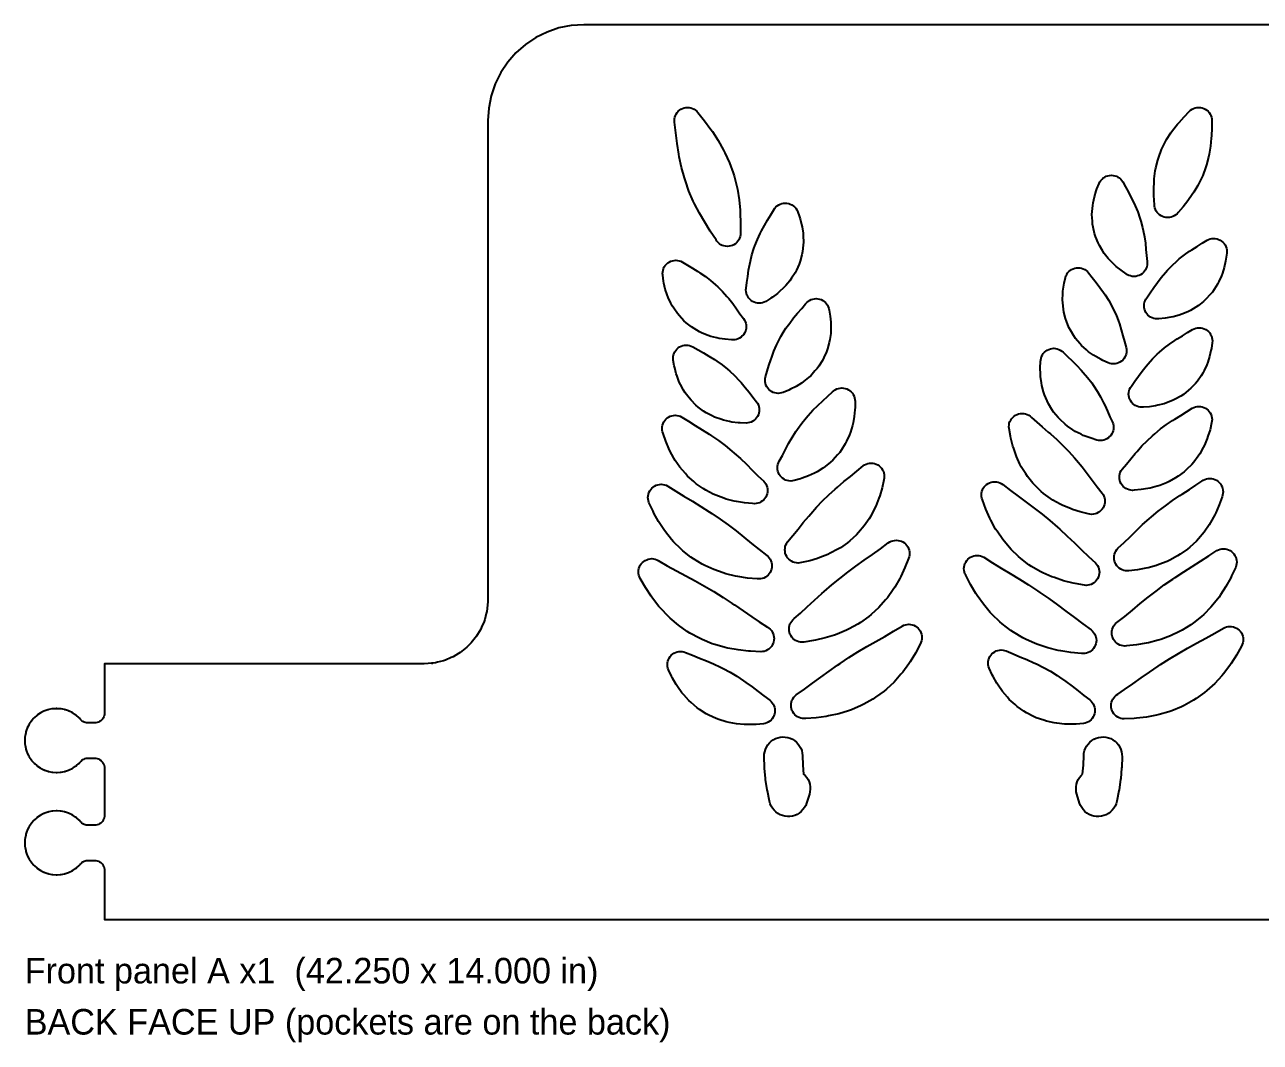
# Model space of a CAD drawing. Header units: inches. Extents: x 0 to 42.2, y -1.9 to 14.
# Drawn here: x 0 to 19.34, y -1.92 to 14 of the extents above; entities that cross this region are included whole.
import ezdxf

# ---------------------------------------------------------------- set-up
doc = ezdxf.new("R2010")
doc.units = ezdxf.units.IN
doc.header["$MEASUREMENT"] = 0
for name, color, linetype in [('CUT_INSIDE', 5, 'Continuous'), ('CUT_OUTSIDE', 1, 'Continuous'), ('LABEL', 3, 'Continuous')]:
    doc.layers.add(name, color=color, linetype=linetype)

msp = doc.modelspace()

# ---------------------------------------------------------------- linework, layer by layer
at = {"layer": 'CUT_INSIDE'}
for points in [[(11.101, 10.558), (11.077, 10.546), (11.052, 10.538), (11.025, 10.533), (10.998, 10.531), (10.971, 10.533), (10.945, 10.538), (10.919, 10.546), (10.895, 10.558), (10.873, 10.573), (10.852, 10.591), (10.835, 10.611), (10.82, 10.634), (10.731, 10.77), (10.643, 10.909), (10.561, 11.051), (10.485, 11.198), (10.465, 11.24), (10.397, 11.396), (10.341, 11.556), (10.325, 11.602), (10.28, 11.766), (10.245, 11.933), (10.236, 11.976), (10.21, 12.141), (10.189, 12.307), (10.17, 12.473), (10.168, 12.5), (10.17, 12.527), (10.175, 12.553), (10.184, 12.579), (10.196, 12.603), (10.211, 12.626), (10.229, 12.646), (10.249, 12.664), (10.272, 12.679), (10.296, 12.691), (10.321, 12.699), (10.348, 12.704), (10.375, 12.706), (10.402, 12.704), (10.428, 12.699), (10.454, 12.691), (10.478, 12.679), (10.5, 12.664), (10.521, 12.646), (10.538, 12.626), (10.642, 12.494), (10.741, 12.361), (10.763, 12.328), (10.856, 12.186), (10.939, 12.039), (10.96, 11.997), (11.031, 11.841), (11.087, 11.681), (11.103, 11.635), (11.144, 11.471), (11.154, 11.425), (11.181, 11.261), (11.196, 11.096), (11.199, 11.058), (11.204, 10.897), (11.205, 10.737), (11.203, 10.71), (11.197, 10.684), (11.189, 10.658), (11.177, 10.634), (11.162, 10.611), (11.144, 10.591), (11.124, 10.573)], [(18.499, 11.807), (18.484, 11.761), (18.44, 11.642), (18.384, 11.528), (18.363, 11.486), (18.299, 11.379), (18.275, 11.343), (18.205, 11.246), (18.13, 11.153), (18.054, 11.063), (18.036, 11.043), (18.015, 11.025), (17.993, 11.01), (17.969, 10.998), (17.943, 10.989), (17.917, 10.984), (17.89, 10.982), (17.863, 10.984), (17.837, 10.989), (17.811, 10.998), (17.787, 11.01), (17.764, 11.025), (17.744, 11.043), (17.726, 11.063), (17.711, 11.085), (17.699, 11.11), (17.691, 11.135), (17.685, 11.162), (17.677, 11.275), (17.675, 11.308), (17.671, 11.427), (17.676, 11.546), (17.679, 11.59), (17.695, 11.712), (17.704, 11.759), (17.734, 11.881), (17.75, 11.927), (17.794, 12.047), (17.815, 12.091), (17.872, 12.203), (17.941, 12.309), (17.965, 12.346), (18.041, 12.443), (18.067, 12.472), (18.146, 12.56), (18.229, 12.646), (18.249, 12.664), (18.272, 12.679), (18.296, 12.691), (18.321, 12.699), (18.348, 12.704), (18.375, 12.706), (18.402, 12.704), (18.428, 12.699), (18.454, 12.691), (18.478, 12.679), (18.5, 12.664), (18.521, 12.646), (18.538, 12.626), (18.553, 12.603), (18.565, 12.579), (18.574, 12.553), (18.579, 12.527), (18.581, 12.5), (18.579, 12.381), (18.575, 12.262), (18.572, 12.223), (18.561, 12.099), (18.54, 11.976), (18.531, 11.93)], [(17.442, 10.077), (17.417, 10.069), (17.39, 10.063), (17.363, 10.062), (17.336, 10.063), (17.31, 10.069), (17.284, 10.077), (17.26, 10.089), (17.238, 10.104), (17.159, 10.158), (17.085, 10.217), (17.057, 10.242), (16.987, 10.31), (16.959, 10.342), (16.897, 10.421), (16.872, 10.459), (16.821, 10.547), (16.8, 10.59), (16.762, 10.686), (16.746, 10.733), (16.724, 10.834), (16.715, 10.881), (16.712, 10.929), (16.705, 11.03), (16.708, 11.076), (16.716, 11.173), (16.724, 11.215), (16.743, 11.308), (16.772, 11.4), (16.783, 11.431), (16.817, 11.517), (16.829, 11.542), (16.844, 11.564), (16.862, 11.584), (16.882, 11.602), (16.905, 11.617), (16.929, 11.629), (16.955, 11.638), (16.981, 11.643), (17.008, 11.645), (17.035, 11.643), (17.061, 11.638), (17.087, 11.629), (17.111, 11.617), (17.134, 11.602), (17.154, 11.584), (17.172, 11.564), (17.187, 11.542), (17.23, 11.461), (17.275, 11.378), (17.32, 11.294), (17.339, 11.255), (17.383, 11.164), (17.422, 11.07), (17.455, 10.973), (17.471, 10.927), (17.497, 10.827), (17.507, 10.78), (17.526, 10.681), (17.54, 10.583), (17.55, 10.485), (17.559, 10.389), (17.568, 10.295), (17.57, 10.268), (17.568, 10.241), (17.563, 10.214), (17.554, 10.189), (17.542, 10.165), (17.527, 10.142), (17.509, 10.122), (17.489, 10.104), (17.466, 10.089)], [(12.164, 10.402), (12.138, 10.303), (12.122, 10.256), (12.08, 10.162), (12.059, 10.119), (12.003, 10.033), (11.978, 9.994), (11.911, 9.918), (11.883, 9.886), (11.81, 9.82), (11.781, 9.795), (11.703, 9.738), (11.676, 9.72), (11.598, 9.672), (11.574, 9.66), (11.548, 9.651), (11.522, 9.646), (11.495, 9.644), (11.468, 9.646), (11.441, 9.651), (11.416, 9.66), (11.392, 9.672), (11.369, 9.687), (11.349, 9.705), (11.331, 9.725), (11.316, 9.747), (11.304, 9.771), (11.295, 9.797), (11.29, 9.823), (11.288, 9.85), (11.29, 9.877), (11.304, 9.969), (11.316, 10.063), (11.33, 10.158), (11.349, 10.255), (11.358, 10.3), (11.382, 10.399), (11.413, 10.497), (11.429, 10.543), (11.467, 10.639), (11.51, 10.732), (11.531, 10.773), (11.578, 10.86), (11.627, 10.944), (11.677, 11.026), (11.726, 11.106), (11.741, 11.129), (11.758, 11.149), (11.779, 11.167), (11.801, 11.182), (11.825, 11.194), (11.851, 11.203), (11.877, 11.208), (11.904, 11.21), (11.931, 11.208), (11.958, 11.203), (11.983, 11.194), (12.007, 11.182), (12.03, 11.167), (12.05, 11.149), (12.068, 11.129), (12.083, 11.106), (12.095, 11.082), (12.125, 10.996), (12.135, 10.965), (12.16, 10.874), (12.167, 10.837), (12.182, 10.74), (12.185, 10.697), (12.188, 10.597), (12.185, 10.551), (12.174, 10.45)], [(18.557, 9.781), (18.488, 9.704), (18.451, 9.672), (18.372, 9.606), (18.332, 9.58), (18.245, 9.528), (18.203, 9.507), (18.111, 9.469), (18.071, 9.456), (17.978, 9.43), (17.94, 9.423), (17.848, 9.407), (17.753, 9.399), (17.726, 9.397), (17.699, 9.399), (17.673, 9.404), (17.647, 9.413), (17.623, 9.425), (17.601, 9.44), (17.58, 9.458), (17.563, 9.478), (17.548, 9.5), (17.536, 9.524), (17.527, 9.55), (17.522, 9.576), (17.52, 9.603), (17.522, 9.63), (17.527, 9.657), (17.536, 9.682), (17.548, 9.706), (17.563, 9.729), (17.617, 9.807), (17.672, 9.888), (17.728, 9.968), (17.789, 10.047), (17.854, 10.124), (17.886, 10.16), (17.958, 10.234), (18.035, 10.303), (18.071, 10.335), (18.151, 10.398), (18.233, 10.456), (18.269, 10.479), (18.349, 10.531), (18.428, 10.58), (18.505, 10.63), (18.529, 10.642), (18.555, 10.65), (18.581, 10.656), (18.608, 10.657), (18.635, 10.656), (18.662, 10.65), (18.687, 10.642), (18.712, 10.63), (18.734, 10.615), (18.754, 10.597), (18.772, 10.577), (18.787, 10.554), (18.799, 10.53), (18.808, 10.505), (18.813, 10.478), (18.815, 10.451), (18.813, 10.424), (18.801, 10.331), (18.795, 10.299), (18.775, 10.204), (18.746, 10.113), (18.732, 10.073), (18.691, 9.984), (18.671, 9.942), (18.616, 9.858), (18.589, 9.817)], [(11.165, 9.085), (11.14, 9.076), (11.113, 9.071), (11.087, 9.069), (11.06, 9.071), (10.964, 9.078), (10.871, 9.092), (10.833, 9.099), (10.739, 9.123), (10.699, 9.137), (10.606, 9.174), (10.564, 9.194), (10.476, 9.245), (10.436, 9.272), (10.355, 9.336), (10.318, 9.368), (10.248, 9.444), (10.217, 9.48), (10.159, 9.565), (10.133, 9.604), (10.113, 9.645), (10.07, 9.733), (10.057, 9.774), (10.026, 9.863), (10.005, 9.958), (9.999, 9.99), (9.986, 10.081), (9.984, 10.108), (9.986, 10.135), (9.991, 10.162), (9.999, 10.187), (10.011, 10.212), (10.026, 10.234), (10.044, 10.254), (10.064, 10.272), (10.087, 10.287), (10.111, 10.299), (10.137, 10.308), (10.163, 10.313), (10.19, 10.315), (10.217, 10.313), (10.243, 10.308), (10.269, 10.299), (10.293, 10.287), (10.372, 10.239), (10.452, 10.19), (10.534, 10.14), (10.569, 10.116), (10.653, 10.059), (10.734, 9.998), (10.812, 9.931), (10.849, 9.898), (10.922, 9.826), (10.99, 9.749), (11.02, 9.714), (11.082, 9.636), (11.139, 9.557), (11.195, 9.478), (11.25, 9.401), (11.265, 9.379), (11.277, 9.355), (11.286, 9.329), (11.291, 9.303), (11.293, 9.276), (11.291, 9.249), (11.286, 9.222), (11.277, 9.197), (11.265, 9.173), (11.25, 9.15), (11.232, 9.13), (11.212, 9.112), (11.19, 9.097)], [(17.142, 8.72), (17.118, 8.708), (17.092, 8.7), (17.066, 8.694), (17.039, 8.693), (17.012, 8.694), (16.986, 8.7), (16.96, 8.708), (16.876, 8.746), (16.847, 8.761), (16.763, 8.807), (16.731, 8.828), (16.65, 8.884), (16.618, 8.912), (16.543, 8.98), (16.513, 9.014), (16.447, 9.093), (16.42, 9.133), (16.367, 9.221), (16.345, 9.265), (16.306, 9.36), (16.29, 9.406), (16.266, 9.505), (16.257, 9.551), (16.247, 9.651), (16.245, 9.693), (16.248, 9.791), (16.25, 9.829), (16.263, 9.923), (16.269, 9.955), (16.288, 10.044), (16.297, 10.07), (16.309, 10.094), (16.324, 10.117), (16.342, 10.137), (16.362, 10.155), (16.384, 10.17), (16.408, 10.182), (16.434, 10.19), (16.46, 10.196), (16.487, 10.197), (16.514, 10.196), (16.541, 10.19), (16.566, 10.182), (16.591, 10.17), (16.613, 10.155), (16.633, 10.137), (16.651, 10.117), (16.709, 10.043), (16.769, 9.968), (16.829, 9.891), (16.886, 9.811), (16.912, 9.773), (16.967, 9.686), (17.016, 9.596), (17.038, 9.552), (17.081, 9.459), (17.118, 9.364), (17.133, 9.32), (17.163, 9.227), (17.189, 9.134), (17.213, 9.042), (17.238, 8.952), (17.243, 8.926), (17.245, 8.899), (17.243, 8.872), (17.238, 8.846), (17.23, 8.82), (17.218, 8.796), (17.203, 8.773), (17.185, 8.753), (17.165, 8.735)], [(12.549, 8.884), (12.507, 8.791), (12.485, 8.747), (12.428, 8.66), (12.401, 8.62), (12.369, 8.584), (12.302, 8.509), (12.267, 8.479), (12.191, 8.416), (12.156, 8.392), (12.075, 8.341), (11.988, 8.297), (11.959, 8.283), (11.872, 8.248), (11.846, 8.239), (11.82, 8.234), (11.793, 8.232), (11.766, 8.234), (11.74, 8.239), (11.714, 8.248), (11.69, 8.26), (11.667, 8.275), (11.647, 8.292), (11.629, 8.313), (11.614, 8.335), (11.602, 8.359), (11.594, 8.385), (11.588, 8.411), (11.587, 8.438), (11.588, 8.465), (11.594, 8.492), (11.622, 8.579), (11.649, 8.668), (11.678, 8.758), (11.692, 8.799), (11.727, 8.893), (11.767, 8.986), (11.788, 9.03), (11.835, 9.122), (11.888, 9.21), (11.915, 9.25), (11.973, 9.333), (12.034, 9.412), (12.097, 9.487), (12.161, 9.561), (12.223, 9.634), (12.241, 9.654), (12.261, 9.672), (12.283, 9.687), (12.308, 9.699), (12.333, 9.707), (12.36, 9.713), (12.387, 9.714), (12.414, 9.713), (12.44, 9.707), (12.466, 9.699), (12.49, 9.687), (12.512, 9.672), (12.532, 9.654), (12.55, 9.634), (12.565, 9.611), (12.577, 9.587), (12.586, 9.561), (12.591, 9.535), (12.607, 9.441), (12.616, 9.348), (12.619, 9.31), (12.618, 9.214), (12.615, 9.171), (12.602, 9.073), (12.593, 9.027), (12.565, 8.93)], [(18.254, 8.312), (18.217, 8.28), (18.136, 8.216), (18.096, 8.189), (18.007, 8.139), (17.966, 8.119), (17.873, 8.082), (17.832, 8.068), (17.738, 8.045), (17.701, 8.037), (17.607, 8.024), (17.511, 8.017), (17.484, 8.015), (17.458, 8.017), (17.431, 8.022), (17.406, 8.031), (17.381, 8.043), (17.359, 8.058), (17.339, 8.076), (17.321, 8.096), (17.306, 8.118), (17.294, 8.143), (17.285, 8.168), (17.28, 8.195), (17.278, 8.221), (17.28, 8.248), (17.285, 8.275), (17.294, 8.3), (17.306, 8.325), (17.321, 8.347), (17.376, 8.424), (17.432, 8.502), (17.49, 8.581), (17.551, 8.659), (17.582, 8.693), (17.65, 8.77), (17.723, 8.843), (17.76, 8.875), (17.838, 8.942), (17.919, 9.004), (18.003, 9.06), (18.038, 9.084), (18.12, 9.134), (18.201, 9.182), (18.28, 9.231), (18.304, 9.242), (18.33, 9.251), (18.356, 9.256), (18.383, 9.258), (18.41, 9.256), (18.436, 9.251), (18.462, 9.242), (18.486, 9.231), (18.509, 9.216), (18.529, 9.198), (18.547, 9.177), (18.562, 9.155), (18.574, 9.131), (18.582, 9.105), (18.587, 9.079), (18.589, 9.052), (18.587, 9.025), (18.574, 8.933), (18.567, 8.901), (18.546, 8.807), (18.516, 8.718), (18.502, 8.677), (18.459, 8.589), (18.439, 8.548), (18.413, 8.509), (18.356, 8.424), (18.324, 8.388)], [(11.371, 7.783), (11.345, 7.774), (11.319, 7.769), (11.292, 7.767), (11.199, 7.771), (11.166, 7.773), (11.07, 7.784), (11.033, 7.791), (10.935, 7.813), (10.895, 7.826), (10.799, 7.861), (10.758, 7.881), (10.666, 7.929), (10.626, 7.956), (10.542, 8.017), (10.505, 8.05), (10.431, 8.124), (10.399, 8.16), (10.338, 8.243), (10.313, 8.281), (10.265, 8.371), (10.246, 8.409), (10.21, 8.502), (10.198, 8.538), (10.173, 8.63), (10.167, 8.662), (10.149, 8.753), (10.148, 8.78), (10.149, 8.807), (10.155, 8.833), (10.163, 8.859), (10.175, 8.883), (10.19, 8.905), (10.208, 8.926), (10.228, 8.943), (10.251, 8.958), (10.275, 8.97), (10.3, 8.979), (10.327, 8.984), (10.354, 8.986), (10.381, 8.984), (10.407, 8.979), (10.433, 8.97), (10.457, 8.958), (10.539, 8.911), (10.624, 8.865), (10.709, 8.816), (10.794, 8.763), (10.832, 8.737), (10.917, 8.678), (10.998, 8.612), (11.035, 8.58), (11.111, 8.51), (11.183, 8.435), (11.213, 8.401), (11.278, 8.325), (11.339, 8.249), (11.397, 8.173), (11.456, 8.099), (11.471, 8.077), (11.483, 8.053), (11.491, 8.027), (11.497, 8.001), (11.498, 7.974), (11.497, 7.947), (11.491, 7.92), (11.483, 7.895), (11.471, 7.871), (11.456, 7.848), (11.438, 7.828), (11.418, 7.81), (11.395, 7.795)], [(16.914, 7.51), (16.889, 7.502), (16.862, 7.496), (16.835, 7.495), (16.808, 7.496), (16.782, 7.502), (16.69, 7.529), (16.659, 7.54), (16.567, 7.575), (16.533, 7.592), (16.441, 7.638), (16.406, 7.662), (16.319, 7.72), (16.284, 7.75), (16.205, 7.821), (16.173, 7.857), (16.105, 7.939), (16.078, 7.98), (16.024, 8.071), (16.002, 8.114), (15.962, 8.211), (15.947, 8.255), (15.922, 8.355), (15.913, 8.397), (15.9, 8.496), (15.898, 8.534), (15.895, 8.631), (15.9, 8.73), (15.902, 8.757), (15.907, 8.784), (15.916, 8.809), (15.928, 8.834), (15.943, 8.856), (15.96, 8.876), (15.981, 8.894), (16.003, 8.909), (16.027, 8.921), (16.053, 8.93), (16.079, 8.935), (16.106, 8.937), (16.133, 8.935), (16.16, 8.93), (16.185, 8.921), (16.209, 8.909), (16.232, 8.894), (16.252, 8.876), (16.322, 8.808), (16.394, 8.74), (16.466, 8.669), (16.537, 8.596), (16.567, 8.561), (16.636, 8.481), (16.7, 8.396), (16.728, 8.355), (16.786, 8.267), (16.839, 8.176), (16.886, 8.083), (16.905, 8.045), (16.946, 7.955), (16.986, 7.866), (17.026, 7.78), (17.035, 7.754), (17.04, 7.728), (17.042, 7.701), (17.04, 7.674), (17.035, 7.647), (17.026, 7.622), (17.014, 7.598), (16.999, 7.575), (16.981, 7.555), (16.961, 7.537), (16.938, 7.522)], [(12.783, 7.349), (12.756, 7.308), (12.723, 7.271), (12.65, 7.188), (12.614, 7.157), (12.53, 7.087), (12.492, 7.061), (12.402, 7.004), (12.363, 6.985), (12.27, 6.941), (12.171, 6.905), (12.14, 6.895), (12.042, 6.868), (12.016, 6.862), (11.989, 6.861), (11.962, 6.862), (11.935, 6.868), (11.91, 6.876), (11.886, 6.888), (11.863, 6.903), (11.843, 6.921), (11.825, 6.941), (11.81, 6.964), (11.798, 6.988), (11.789, 7.014), (11.784, 7.04), (11.782, 7.067), (11.784, 7.094), (11.789, 7.12), (11.798, 7.146), (11.81, 7.17), (11.859, 7.261), (11.907, 7.355), (11.957, 7.449), (12.01, 7.542), (12.069, 7.634), (12.096, 7.674), (12.161, 7.764), (12.231, 7.85), (12.263, 7.887), (12.336, 7.967), (12.413, 8.043), (12.491, 8.115), (12.569, 8.186), (12.645, 8.257), (12.665, 8.274), (12.687, 8.289), (12.712, 8.301), (12.737, 8.31), (12.764, 8.315), (12.79, 8.317), (12.817, 8.315), (12.844, 8.31), (12.869, 8.301), (12.894, 8.289), (12.916, 8.274), (12.936, 8.257), (12.954, 8.236), (12.969, 8.214), (12.981, 8.19), (12.99, 8.164), (12.995, 8.138), (12.997, 8.111), (12.996, 8.009), (12.993, 7.977), (12.985, 7.872), (12.966, 7.77), (12.958, 7.728), (12.926, 7.626), (12.911, 7.583), (12.865, 7.484), (12.844, 7.441)], [(18.265, 7.121), (18.183, 7.039), (18.146, 7.006), (18.053, 6.937), (18.013, 6.91), (17.912, 6.855), (17.871, 6.834), (17.765, 6.793), (17.725, 6.779), (17.618, 6.751), (17.581, 6.744), (17.475, 6.727), (17.366, 6.717), (17.339, 6.715), (17.312, 6.717), (17.285, 6.722), (17.26, 6.731), (17.236, 6.743), (17.213, 6.758), (17.193, 6.776), (17.175, 6.796), (17.16, 6.819), (17.148, 6.843), (17.14, 6.868), (17.134, 6.895), (17.133, 6.922), (17.134, 6.949), (17.14, 6.975), (17.148, 7.001), (17.16, 7.025), (17.175, 7.047), (17.244, 7.127), (17.312, 7.209), (17.382, 7.292), (17.411, 7.324), (17.487, 7.409), (17.567, 7.491), (17.652, 7.569), (17.689, 7.601), (17.779, 7.675), (17.871, 7.743), (17.967, 7.807), (18.002, 7.83), (18.094, 7.888), (18.186, 7.945), (18.275, 8.002), (18.299, 8.013), (18.324, 8.022), (18.351, 8.027), (18.378, 8.029), (18.405, 8.027), (18.431, 8.022), (18.457, 8.013), (18.481, 8.002), (18.503, 7.987), (18.524, 7.969), (18.541, 7.948), (18.556, 7.926), (18.568, 7.902), (18.577, 7.876), (18.582, 7.85), (18.584, 7.823), (18.582, 7.796), (18.577, 7.77), (18.552, 7.664), (18.52, 7.562), (18.508, 7.526), (18.466, 7.424), (18.447, 7.386), (18.391, 7.287), (18.366, 7.249), (18.297, 7.157)], [(11.499, 6.522), (11.474, 6.513), (11.447, 6.508), (11.42, 6.506), (11.393, 6.508), (11.267, 6.519), (11.143, 6.539), (11.106, 6.546), (10.981, 6.578), (10.941, 6.591), (10.818, 6.637), (10.777, 6.657), (10.659, 6.717), (10.619, 6.744), (10.509, 6.819), (10.472, 6.851), (10.374, 6.939), (10.342, 6.976), (10.256, 7.075), (10.183, 7.184), (10.159, 7.219), (10.099, 7.333), (10.082, 7.367), (10.033, 7.483), (9.992, 7.604), (9.983, 7.63), (9.978, 7.656), (9.976, 7.683), (9.978, 7.71), (9.983, 7.737), (9.992, 7.762), (10.004, 7.787), (10.019, 7.809), (10.036, 7.829), (10.057, 7.847), (10.079, 7.862), (10.103, 7.874), (10.129, 7.883), (10.155, 7.888), (10.182, 7.89), (10.209, 7.888), (10.236, 7.883), (10.261, 7.874), (10.285, 7.862), (10.389, 7.796), (10.496, 7.73), (10.604, 7.664), (10.712, 7.594), (10.751, 7.569), (10.86, 7.494), (10.966, 7.414), (11.068, 7.33), (11.105, 7.298), (11.202, 7.211), (11.296, 7.122), (11.387, 7.033), (11.476, 6.944), (11.566, 6.858), (11.584, 6.838), (11.599, 6.816), (11.611, 6.792), (11.62, 6.766), (11.625, 6.74), (11.627, 6.713), (11.625, 6.686), (11.62, 6.659), (11.611, 6.634), (11.599, 6.609), (11.584, 6.587), (11.566, 6.567), (11.546, 6.549), (11.524, 6.534)], [(16.802, 6.366), (16.778, 6.354), (16.753, 6.346), (16.726, 6.341), (16.699, 6.339), (16.672, 6.341), (16.646, 6.346), (16.522, 6.377), (16.402, 6.416), (16.366, 6.429), (16.247, 6.48), (16.209, 6.498), (16.094, 6.563), (16.056, 6.588), (15.947, 6.667), (15.911, 6.699), (15.813, 6.791), (15.781, 6.828), (15.696, 6.932), (15.669, 6.972), (15.598, 7.084), (15.578, 7.126), (15.522, 7.244), (15.479, 7.368), (15.466, 7.404), (15.435, 7.529), (15.429, 7.561), (15.406, 7.684), (15.404, 7.711), (15.406, 7.738), (15.411, 7.764), (15.42, 7.79), (15.432, 7.814), (15.447, 7.836), (15.465, 7.857), (15.485, 7.875), (15.507, 7.89), (15.532, 7.901), (15.557, 7.91), (15.584, 7.915), (15.611, 7.917), (15.638, 7.915), (15.664, 7.91), (15.69, 7.901), (15.714, 7.89), (15.736, 7.875), (15.756, 7.857), (15.84, 7.782), (15.924, 7.71), (16.021, 7.627), (16.053, 7.598), (16.153, 7.51), (16.25, 7.418), (16.343, 7.321), (16.433, 7.221), (16.465, 7.185), (16.55, 7.083), (16.63, 6.979), (16.708, 6.874), (16.785, 6.771), (16.863, 6.671), (16.878, 6.648), (16.89, 6.624), (16.899, 6.598), (16.904, 6.572), (16.906, 6.545), (16.904, 6.518), (16.899, 6.492), (16.89, 6.466), (16.878, 6.442), (16.863, 6.419), (16.845, 6.399), (16.825, 6.381)], [(13.139, 6.158), (13.05, 6.055), (13.017, 6.018), (12.915, 5.927), (12.878, 5.896), (12.766, 5.818), (12.727, 5.793), (12.607, 5.73), (12.569, 5.711), (12.446, 5.662), (12.41, 5.65), (12.286, 5.613), (12.158, 5.584), (12.132, 5.579), (12.105, 5.577), (12.078, 5.579), (12.051, 5.584), (12.026, 5.593), (12.001, 5.605), (11.979, 5.62), (11.959, 5.637), (11.941, 5.658), (11.926, 5.68), (11.914, 5.704), (11.905, 5.73), (11.9, 5.756), (11.898, 5.783), (11.9, 5.81), (11.905, 5.837), (11.914, 5.862), (11.926, 5.886), (11.941, 5.909), (12.023, 6.007), (12.104, 6.108), (12.186, 6.21), (12.271, 6.313), (12.302, 6.347), (12.392, 6.45), (12.487, 6.549), (12.585, 6.644), (12.687, 6.735), (12.722, 6.765), (12.823, 6.851), (12.925, 6.934), (13.025, 7.015), (13.122, 7.098), (13.145, 7.113), (13.169, 7.125), (13.195, 7.133), (13.221, 7.138), (13.248, 7.14), (13.275, 7.138), (13.301, 7.133), (13.327, 7.125), (13.351, 7.113), (13.374, 7.098), (13.394, 7.08), (13.412, 7.06), (13.427, 7.037), (13.439, 7.013), (13.447, 6.987), (13.453, 6.961), (13.454, 6.934), (13.453, 6.907), (13.447, 6.881), (13.419, 6.752), (13.383, 6.628), (13.37, 6.592), (13.322, 6.468), (13.303, 6.43), (13.241, 6.309), (13.216, 6.271)], [(11.593, 5.355), (11.569, 5.343), (11.543, 5.335), (11.517, 5.33), (11.49, 5.328), (11.463, 5.33), (11.311, 5.343), (11.161, 5.366), (11.124, 5.373), (10.974, 5.409), (10.934, 5.423), (10.785, 5.474), (10.645, 5.539), (10.601, 5.561), (10.468, 5.643), (10.427, 5.67), (10.303, 5.768), (10.267, 5.8), (10.156, 5.91), (10.126, 5.945), (10.029, 6.065), (10.005, 6.1), (9.922, 6.226), (9.848, 6.36), (9.834, 6.389), (9.771, 6.524), (9.762, 6.55), (9.757, 6.576), (9.755, 6.603), (9.757, 6.63), (9.762, 6.656), (9.771, 6.682), (9.783, 6.706), (9.798, 6.729), (9.815, 6.749), (9.836, 6.767), (9.858, 6.782), (9.882, 6.794), (9.908, 6.802), (9.934, 6.808), (9.961, 6.809), (9.988, 6.808), (10.015, 6.802), (10.04, 6.794), (10.064, 6.782), (10.19, 6.701), (10.319, 6.623), (10.45, 6.545), (10.582, 6.464), (10.713, 6.381), (10.753, 6.354), (10.883, 6.265), (11.011, 6.174), (11.135, 6.079), (11.256, 5.982), (11.376, 5.885), (11.495, 5.789), (11.615, 5.698), (11.636, 5.68), (11.653, 5.66), (11.668, 5.637), (11.68, 5.613), (11.689, 5.587), (11.694, 5.561), (11.696, 5.534), (11.694, 5.507), (11.689, 5.481), (11.68, 5.455), (11.668, 5.431), (11.653, 5.408), (11.636, 5.388), (11.615, 5.37)], [(16.718, 5.255), (16.694, 5.243), (16.668, 5.235), (16.642, 5.229), (16.615, 5.228), (16.588, 5.229), (16.441, 5.257), (16.408, 5.263), (16.26, 5.3), (16.116, 5.349), (16.075, 5.362), (15.934, 5.426), (15.893, 5.446), (15.757, 5.525), (15.717, 5.552), (15.59, 5.647), (15.553, 5.679), (15.439, 5.788), (15.407, 5.824), (15.307, 5.944), (15.219, 6.075), (15.195, 6.11), (15.122, 6.247), (15.105, 6.281), (15.044, 6.42), (14.991, 6.565), (14.982, 6.59), (14.977, 6.617), (14.975, 6.643), (14.977, 6.67), (14.982, 6.697), (14.991, 6.722), (15.003, 6.747), (15.018, 6.769), (15.036, 6.789), (15.056, 6.807), (15.078, 6.822), (15.103, 6.834), (15.128, 6.843), (15.155, 6.848), (15.182, 6.85), (15.208, 6.848), (15.235, 6.843), (15.261, 6.834), (15.285, 6.822), (15.307, 6.807), (15.427, 6.714), (15.55, 6.623), (15.675, 6.531), (15.801, 6.438), (15.925, 6.342), (16.047, 6.242), (16.166, 6.138), (16.203, 6.106), (16.318, 6), (16.43, 5.893), (16.54, 5.786), (16.65, 5.681), (16.761, 5.58), (16.778, 5.56), (16.793, 5.537), (16.805, 5.513), (16.814, 5.487), (16.819, 5.461), (16.821, 5.434), (16.819, 5.407), (16.814, 5.381), (16.805, 5.355), (16.793, 5.331), (16.778, 5.308), (16.761, 5.288), (16.74, 5.27)], [(18.236, 5.827), (18.2, 5.795), (18.085, 5.715), (18.045, 5.688), (17.922, 5.623), (17.881, 5.603), (17.753, 5.553), (17.712, 5.539), (17.582, 5.504), (17.545, 5.496), (17.416, 5.473), (17.284, 5.457), (17.257, 5.456), (17.23, 5.457), (17.203, 5.463), (17.178, 5.471), (17.154, 5.483), (17.131, 5.498), (17.111, 5.516), (17.093, 5.536), (17.078, 5.559), (17.066, 5.583), (17.058, 5.608), (17.052, 5.635), (17.051, 5.662), (17.052, 5.689), (17.058, 5.715), (17.066, 5.741), (17.078, 5.765), (17.093, 5.787), (17.111, 5.808), (17.207, 5.897), (17.302, 5.99), (17.398, 6.084), (17.497, 6.178), (17.599, 6.269), (17.636, 6.301), (17.743, 6.39), (17.854, 6.475), (17.967, 6.555), (18.082, 6.632), (18.118, 6.656), (18.23, 6.728), (18.332, 6.794), (18.424, 6.857), (18.447, 6.872), (18.471, 6.884), (18.497, 6.893), (18.523, 6.898), (18.55, 6.9), (18.577, 6.898), (18.603, 6.893), (18.629, 6.884), (18.653, 6.872), (18.676, 6.857), (18.696, 6.839), (18.714, 6.819), (18.729, 6.797), (18.741, 6.772), (18.749, 6.747), (18.754, 6.72), (18.756, 6.694), (18.754, 6.667), (18.749, 6.64), (18.741, 6.615), (18.696, 6.488), (18.643, 6.365), (18.627, 6.331), (18.562, 6.211), (18.539, 6.176), (18.461, 6.061), (18.371, 5.957), (18.339, 5.921)], [(13.249, 4.774), (13.212, 4.742), (13.082, 4.649), (13.042, 4.623), (12.903, 4.546), (12.862, 4.525), (12.717, 4.465), (12.677, 4.451), (12.53, 4.405), (12.378, 4.371), (12.346, 4.364), (12.196, 4.34), (12.169, 4.338), (12.142, 4.34), (12.116, 4.346), (12.09, 4.354), (12.066, 4.366), (12.043, 4.381), (12.023, 4.399), (12.005, 4.419), (11.99, 4.442), (11.978, 4.466), (11.97, 4.491), (11.964, 4.518), (11.963, 4.545), (11.964, 4.572), (11.97, 4.598), (11.978, 4.624), (11.99, 4.648), (12.005, 4.67), (12.023, 4.691), (12.043, 4.708), (12.143, 4.794), (12.249, 4.891), (12.362, 4.996), (12.478, 5.1), (12.512, 5.131), (12.633, 5.235), (12.756, 5.337), (12.881, 5.435), (13.009, 5.529), (13.138, 5.62), (13.267, 5.71), (13.394, 5.8), (13.517, 5.892), (13.54, 5.907), (13.564, 5.919), (13.59, 5.927), (13.616, 5.932), (13.643, 5.934), (13.67, 5.932), (13.696, 5.927), (13.722, 5.919), (13.746, 5.907), (13.769, 5.892), (13.789, 5.874), (13.807, 5.854), (13.822, 5.831), (13.834, 5.807), (13.842, 5.781), (13.847, 5.755), (13.849, 5.728), (13.847, 5.701), (13.842, 5.675), (13.834, 5.649), (13.777, 5.506), (13.712, 5.368), (13.695, 5.334), (13.618, 5.199), (13.594, 5.164), (13.503, 5.035), (13.473, 5), (13.367, 4.881)], [(11.626, 4.217), (11.602, 4.205), (11.576, 4.196), (11.549, 4.191), (11.523, 4.189), (11.362, 4.197), (11.329, 4.199), (11.165, 4.217), (11.005, 4.247), (10.963, 4.256), (10.804, 4.302), (10.76, 4.316), (10.604, 4.379), (10.561, 4.401), (10.412, 4.48), (10.371, 4.508), (10.232, 4.603), (10.105, 4.714), (10.07, 4.744), (9.955, 4.866), (9.927, 4.899), (9.826, 5.029), (9.805, 5.06), (9.716, 5.195), (9.635, 5.337), (9.623, 5.361), (9.614, 5.386), (9.609, 5.413), (9.607, 5.44), (9.609, 5.467), (9.614, 5.493), (9.623, 5.519), (9.635, 5.543), (9.65, 5.565), (9.668, 5.586), (9.688, 5.603), (9.71, 5.618), (9.735, 5.63), (9.76, 5.639), (9.787, 5.644), (9.814, 5.646), (9.841, 5.644), (9.867, 5.639), (9.893, 5.63), (9.917, 5.618), (10.058, 5.536), (10.202, 5.457), (10.348, 5.379), (10.495, 5.299), (10.642, 5.216), (10.787, 5.13), (10.93, 5.04), (11.071, 4.947), (11.109, 4.922), (11.246, 4.828), (11.38, 4.736), (11.493, 4.659), (11.626, 4.574), (11.648, 4.559), (11.668, 4.541), (11.686, 4.521), (11.701, 4.499), (11.713, 4.475), (11.722, 4.449), (11.727, 4.423), (11.729, 4.396), (11.727, 4.369), (11.722, 4.342), (11.713, 4.317), (11.701, 4.293), (11.686, 4.27), (11.668, 4.25), (11.648, 4.232)], [(16.645, 4.177), (16.62, 4.169), (16.593, 4.163), (16.566, 4.162), (16.539, 4.163), (16.375, 4.179), (16.215, 4.204), (16.177, 4.211), (16.016, 4.25), (15.859, 4.303), (15.816, 4.317), (15.664, 4.387), (15.62, 4.408), (15.476, 4.495), (15.435, 4.522), (15.301, 4.624), (15.264, 4.656), (15.143, 4.772), (15.112, 4.806), (15.005, 4.932), (14.909, 5.068), (14.888, 5.099), (14.804, 5.24), (14.729, 5.387), (14.717, 5.411), (14.708, 5.436), (14.703, 5.463), (14.701, 5.49), (14.703, 5.517), (14.708, 5.543), (14.717, 5.569), (14.729, 5.593), (14.744, 5.615), (14.762, 5.636), (14.782, 5.653), (14.804, 5.668), (14.829, 5.68), (14.854, 5.689), (14.881, 5.694), (14.907, 5.696), (14.934, 5.694), (14.961, 5.689), (14.986, 5.68), (15.011, 5.668), (15.146, 5.581), (15.285, 5.496), (15.426, 5.412), (15.568, 5.326), (15.71, 5.237), (15.851, 5.144), (15.891, 5.117), (16.03, 5.021), (16.165, 4.923), (16.298, 4.822), (16.429, 4.723), (16.56, 4.625), (16.692, 4.532), (16.712, 4.514), (16.73, 4.493), (16.745, 4.471), (16.757, 4.447), (16.766, 4.421), (16.771, 4.395), (16.773, 4.368), (16.771, 4.341), (16.766, 4.315), (16.757, 4.289), (16.745, 4.265), (16.73, 4.242), (16.712, 4.222), (16.692, 4.204), (16.67, 4.189)], [(18.293, 4.64), (18.252, 4.613), (18.117, 4.527), (18.074, 4.506), (17.932, 4.436), (17.782, 4.382), (17.741, 4.369), (17.59, 4.33), (17.552, 4.323), (17.401, 4.297), (17.247, 4.28), (17.22, 4.278), (17.193, 4.28), (17.167, 4.285), (17.141, 4.294), (17.117, 4.306), (17.095, 4.321), (17.074, 4.339), (17.056, 4.359), (17.041, 4.381), (17.03, 4.406), (17.021, 4.431), (17.016, 4.458), (17.014, 4.485), (17.016, 4.512), (17.021, 4.538), (17.03, 4.564), (17.041, 4.588), (17.056, 4.61), (17.074, 4.63), (17.095, 4.648), (17.217, 4.743), (17.338, 4.841), (17.459, 4.942), (17.582, 5.042), (17.708, 5.14), (17.836, 5.235), (17.968, 5.326), (18.008, 5.353), (18.14, 5.44), (18.273, 5.524), (18.405, 5.606), (18.534, 5.688), (18.66, 5.772), (18.684, 5.784), (18.71, 5.792), (18.736, 5.798), (18.763, 5.799), (18.79, 5.798), (18.817, 5.792), (18.842, 5.784), (18.866, 5.772), (18.889, 5.757), (18.909, 5.739), (18.927, 5.719), (18.942, 5.696), (18.954, 5.672), (18.963, 5.647), (18.968, 5.62), (18.97, 5.593), (18.968, 5.566), (18.963, 5.54), (18.954, 5.514), (18.89, 5.376), (18.876, 5.347), (18.802, 5.209), (18.717, 5.08), (18.694, 5.044), (18.596, 4.921), (18.566, 4.886), (18.454, 4.772), (18.417, 4.741)], [(13.45, 3.574), (13.317, 3.477), (13.276, 3.449), (13.133, 3.368), (13.09, 3.346), (12.94, 3.282), (12.896, 3.267), (12.743, 3.219), (12.583, 3.185), (12.546, 3.178), (12.388, 3.157), (12.227, 3.147), (12.2, 3.145), (12.173, 3.147), (12.147, 3.152), (12.121, 3.16), (12.097, 3.172), (12.074, 3.187), (12.054, 3.205), (12.036, 3.225), (12.021, 3.248), (12.009, 3.272), (12.001, 3.298), (11.996, 3.324), (11.994, 3.351), (11.996, 3.378), (12.001, 3.404), (12.009, 3.43), (12.021, 3.454), (12.036, 3.477), (12.054, 3.497), (12.074, 3.515), (12.203, 3.603), (12.331, 3.697), (12.46, 3.792), (12.591, 3.887), (12.724, 3.981), (12.764, 4.007), (12.901, 4.099), (13.04, 4.186), (13.181, 4.27), (13.321, 4.351), (13.462, 4.43), (13.6, 4.509), (13.735, 4.591), (13.759, 4.603), (13.784, 4.612), (13.811, 4.617), (13.838, 4.619), (13.865, 4.617), (13.891, 4.612), (13.917, 4.603), (13.941, 4.591), (13.963, 4.576), (13.984, 4.559), (14.001, 4.538), (14.016, 4.516), (14.028, 4.492), (14.037, 4.466), (14.042, 4.44), (14.044, 4.413), (14.042, 4.386), (14.037, 4.359), (14.028, 4.334), (14.016, 4.31), (13.941, 4.168), (13.859, 4.033), (13.838, 4.001), (13.742, 3.871), (13.714, 3.839), (13.606, 3.716), (13.486, 3.605)], [(18.334, 3.457), (18.293, 3.43), (18.149, 3.35), (18.105, 3.329), (17.954, 3.267), (17.91, 3.252), (17.755, 3.206), (17.713, 3.198), (17.558, 3.167), (17.399, 3.149), (17.366, 3.147), (17.21, 3.139), (17.183, 3.141), (17.156, 3.146), (17.131, 3.155), (17.107, 3.167), (17.084, 3.182), (17.064, 3.2), (17.046, 3.22), (17.031, 3.243), (17.019, 3.267), (17.011, 3.292), (17.005, 3.319), (17.004, 3.346), (17.005, 3.373), (17.011, 3.399), (17.019, 3.425), (17.031, 3.449), (17.046, 3.471), (17.064, 3.491), (17.084, 3.509), (17.107, 3.524), (17.216, 3.597), (17.343, 3.686), (17.473, 3.779), (17.605, 3.872), (17.739, 3.963), (17.779, 3.99), (17.918, 4.079), (18.058, 4.164), (18.2, 4.246), (18.343, 4.325), (18.485, 4.402), (18.625, 4.479), (18.761, 4.559), (18.786, 4.571), (18.811, 4.58), (18.838, 4.585), (18.864, 4.587), (18.891, 4.585), (18.918, 4.58), (18.943, 4.571), (18.968, 4.559), (18.99, 4.544), (19.01, 4.527), (19.028, 4.506), (19.043, 4.484), (19.055, 4.46), (19.064, 4.434), (19.069, 4.408), (19.071, 4.381), (19.069, 4.354), (19.064, 4.327), (19.055, 4.302), (19.043, 4.278), (18.966, 4.138), (18.882, 4.005), (18.861, 3.973), (18.764, 3.844), (18.736, 3.812), (18.625, 3.692), (18.504, 3.583), (18.468, 3.552)], [(11.615, 3.076), (11.589, 3.068), (11.563, 3.062), (11.45, 3.053), (11.418, 3.051), (11.301, 3.049), (11.263, 3.051), (11.143, 3.06), (11.027, 3.082), (10.981, 3.091), (10.866, 3.129), (10.82, 3.144), (10.71, 3.197), (10.666, 3.219), (10.563, 3.287), (10.523, 3.314), (10.43, 3.395), (10.396, 3.425), (10.315, 3.516), (10.287, 3.548), (10.218, 3.646), (10.197, 3.678), (10.139, 3.778), (10.124, 3.808), (10.075, 3.909), (10.066, 3.935), (10.061, 3.961), (10.059, 3.988), (10.061, 4.015), (10.066, 4.041), (10.075, 4.067), (10.087, 4.091), (10.102, 4.113), (10.12, 4.134), (10.14, 4.152), (10.162, 4.167), (10.187, 4.178), (10.212, 4.187), (10.239, 4.192), (10.266, 4.194), (10.292, 4.192), (10.319, 4.187), (10.345, 4.178), (10.451, 4.134), (10.56, 4.091), (10.669, 4.047), (10.78, 4), (10.889, 3.948), (10.932, 3.927), (11.041, 3.869), (11.146, 3.805), (11.249, 3.737), (11.287, 3.711), (11.384, 3.641), (11.478, 3.57), (11.57, 3.499), (11.662, 3.431), (11.682, 3.413), (11.7, 3.392), (11.715, 3.37), (11.727, 3.346), (11.735, 3.32), (11.741, 3.294), (11.742, 3.267), (11.741, 3.24), (11.735, 3.214), (11.727, 3.188), (11.715, 3.164), (11.7, 3.141), (11.682, 3.121), (11.662, 3.103), (11.639, 3.088)], [(16.623, 3.081), (16.598, 3.073), (16.571, 3.067), (16.459, 3.059), (16.426, 3.057), (16.31, 3.057), (16.272, 3.059), (16.153, 3.07), (16.111, 3.079), (15.992, 3.103), (15.949, 3.118), (15.832, 3.158), (15.789, 3.179), (15.678, 3.234), (15.638, 3.261), (15.536, 3.331), (15.5, 3.362), (15.41, 3.443), (15.38, 3.478), (15.302, 3.568), (15.234, 3.667), (15.213, 3.699), (15.157, 3.801), (15.142, 3.83), (15.094, 3.933), (15.086, 3.958), (15.08, 3.985), (15.079, 4.012), (15.08, 4.039), (15.086, 4.065), (15.094, 4.091), (15.106, 4.115), (15.121, 4.137), (15.139, 4.157), (15.159, 4.175), (15.182, 4.19), (15.206, 4.202), (15.231, 4.211), (15.258, 4.216), (15.285, 4.218), (15.312, 4.216), (15.338, 4.211), (15.364, 4.202), (15.469, 4.157), (15.576, 4.112), (15.685, 4.067), (15.794, 4.018), (15.835, 3.998), (15.946, 3.943), (16.053, 3.884), (16.158, 3.819), (16.198, 3.792), (16.298, 3.723), (16.394, 3.651), (16.487, 3.578), (16.579, 3.505), (16.67, 3.435), (16.69, 3.418), (16.708, 3.397), (16.723, 3.375), (16.735, 3.351), (16.744, 3.325), (16.749, 3.299), (16.751, 3.272), (16.749, 3.245), (16.744, 3.218), (16.735, 3.193), (16.723, 3.169), (16.708, 3.146), (16.69, 3.126), (16.67, 3.108), (16.648, 3.093)], [(12.179, 2.413), (12.191, 2.276), (12.215, 2.253), (12.24, 2.223), (12.26, 2.189), (12.276, 2.154), (12.287, 2.116), (12.293, 2.077), (12.294, 2.038), (12.29, 1.999), (12.281, 1.961), (12.238, 1.822), (12.224, 1.785), (12.205, 1.751), (12.181, 1.719), (12.154, 1.69), (12.123, 1.665), (12.09, 1.645), (12.053, 1.629), (12.016, 1.618), (11.977, 1.612), (11.937, 1.612), (11.898, 1.616), (11.86, 1.626), (11.823, 1.64), (11.788, 1.659), (11.757, 1.683), (11.728, 1.711), (11.704, 1.742), (11.684, 1.776), (11.668, 1.812), (11.658, 1.85), (11.624, 2.011), (11.621, 2.028), (11.597, 2.189), (11.595, 2.207), (11.58, 2.368), (11.579, 2.385), (11.574, 2.547), (11.576, 2.586), (11.582, 2.625), (11.593, 2.662), (11.61, 2.698), (11.63, 2.731), (11.655, 2.762), (11.684, 2.788), (11.716, 2.811), (11.751, 2.83), (11.787, 2.843), (11.825, 2.852), (11.865, 2.856), (11.904, 2.855), (11.942, 2.848), (11.98, 2.837), (12.016, 2.821), (12.049, 2.8), (12.079, 2.775), (12.106, 2.746), (12.129, 2.714), (12.147, 2.68), (12.161, 2.643), (12.17, 2.605), (12.174, 2.566)], [(16.558, 2.276), (16.571, 2.413), (16.575, 2.566), (16.579, 2.605), (16.588, 2.643), (16.602, 2.68), (16.62, 2.714), (16.643, 2.746), (16.67, 2.775), (16.7, 2.8), (16.734, 2.821), (16.769, 2.837), (16.807, 2.848), (16.846, 2.855), (16.885, 2.856), (16.924, 2.852), (16.962, 2.843), (16.999, 2.83), (17.033, 2.811), (17.065, 2.788), (17.094, 2.762), (17.119, 2.731), (17.14, 2.698), (17.156, 2.662), (17.167, 2.625), (17.174, 2.586), (17.175, 2.547), (17.17, 2.385), (17.169, 2.368), (17.154, 2.207), (17.152, 2.189), (17.128, 2.028), (17.125, 2.011), (17.092, 1.85), (17.081, 1.812), (17.065, 1.776), (17.045, 1.742), (17.021, 1.711), (16.993, 1.683), (16.961, 1.659), (16.927, 1.64), (16.89, 1.626), (16.852, 1.616), (16.812, 1.612), (16.773, 1.612), (16.734, 1.618), (16.696, 1.629), (16.66, 1.645), (16.626, 1.665), (16.595, 1.69), (16.568, 1.719), (16.545, 1.751), (16.526, 1.785), (16.511, 1.822), (16.468, 1.961), (16.459, 1.999), (16.455, 2.038), (16.456, 2.077), (16.462, 2.116), (16.473, 2.154), (16.489, 2.189), (16.51, 2.223), (16.534, 2.253)]]:
    msp.add_lwpolyline(points, close=True, dxfattribs=at)
at = {"layer": 'CUT_OUTSIDE'}
msp.add_lwpolyline([(42.25, 14), (11.25, 14), (8.75, 14), (8.554, 13.987), (8.361, 13.949), (8.176, 13.886), (8, 13.799), (7.837, 13.69), (7.689, 13.561), (7.56, 13.413), (7.451, 13.25), (7.364, 13.074), (7.301, 12.888), (7.263, 12.696), (7.25, 12.5), (7.25, 5.025), (7.248, 4.976), (7.244, 4.918), (7.232, 4.821), (7.225, 4.789), (7.2, 4.695), (7.189, 4.664), (7.152, 4.573), (7.137, 4.544), (7.088, 4.459), (7.07, 4.432), (7.011, 4.354), (6.989, 4.33), (6.92, 4.261), (6.895, 4.239), (6.818, 4.179), (6.79, 4.161), (6.706, 4.112), (6.676, 4.098), (6.586, 4.06), (6.555, 4.05), (6.46, 4.024), (6.428, 4.018), (6.367, 4.01), (6.387, 4.01), (6.38, 4.009), (6.25, 4), (2.25, 4), (1.255, 4), (1.25, 4), (1.25, 3.995), (1.25, 3.23), (1.248, 3.21), (1.244, 3.19), (1.238, 3.171), (1.229, 3.152), (1.218, 3.136), (1.204, 3.12), (1.189, 3.107), (1.172, 3.096), (1.154, 3.087), (1.135, 3.08), (1.115, 3.076), (1.095, 3.075), (0.998, 3.075), (0.989, 3.075), (0.983, 3.076), (0.965, 3.078), (0.946, 3.082), (0.929, 3.089), (0.912, 3.098), (0.896, 3.109), (0.882, 3.121), (0.88, 3.124), (0.873, 3.131), (0.858, 3.148), (0.857, 3.149), (0.856, 3.15), (0.855, 3.152), (0.851, 3.155), (0.85, 3.157), (0.849, 3.157), (0.847, 3.159), (0.81, 3.191), (0.808, 3.193), (0.808, 3.194), (0.806, 3.195), (0.802, 3.198), (0.8, 3.199), (0.799, 3.2), (0.797, 3.201), (0.756, 3.229), (0.754, 3.23), (0.754, 3.23), (0.751, 3.232), (0.748, 3.234), (0.745, 3.235), (0.745, 3.235), (0.743, 3.237), (0.698, 3.258), (0.696, 3.259), (0.695, 3.26), (0.693, 3.261), (0.689, 3.262), (0.687, 3.263), (0.686, 3.264), (0.683, 3.265), (0.637, 3.28), (0.634, 3.281), (0.634, 3.281), (0.631, 3.282), (0.627, 3.283), (0.624, 3.284), (0.624, 3.284), (0.621, 3.285), (0.573, 3.294), (0.57, 3.295), (0.57, 3.295), (0.567, 3.295), (0.563, 3.296), (0.56, 3.296), (0.559, 3.296), (0.557, 3.296), (0.508, 3.299), (0.505, 3.3), (0.504, 3.3), (0.502, 3.3), (0.498, 3.3), (0.495, 3.3), (0.494, 3.3), (0.492, 3.299), (0.442, 3.296), (0.44, 3.296), (0.439, 3.296), (0.437, 3.296), (0.432, 3.295), (0.43, 3.295), (0.429, 3.295), (0.427, 3.294), (0.378, 3.285), (0.376, 3.284), (0.375, 3.284), (0.372, 3.283), (0.368, 3.282), (0.366, 3.281), (0.365, 3.281), (0.363, 3.28), (0.316, 3.265), (0.313, 3.264), (0.313, 3.263), (0.31, 3.262), (0.306, 3.261), (0.304, 3.26), (0.303, 3.259), (0.301, 3.258), (0.257, 3.237), (0.255, 3.235), (0.254, 3.235), (0.252, 3.234), (0.248, 3.232), (0.246, 3.23), (0.245, 3.23), (0.243, 3.229), (0.202, 3.201), (0.2, 3.2), (0.199, 3.199), (0.197, 3.198), (0.194, 3.195), (0.192, 3.194), (0.191, 3.193), (0.189, 3.191), (0.152, 3.159), (0.15, 3.157), (0.15, 3.157), (0.148, 3.155), (0.145, 3.152), (0.143, 3.15), (0.143, 3.149), (0.141, 3.148), (0.108, 3.11), (0.107, 3.108), (0.106, 3.108), (0.105, 3.106), (0.102, 3.102), (0.1, 3.1), (0.1, 3.1), (0.099, 3.098), (0.071, 3.057), (0.07, 3.055), (0.069, 3.054), (0.068, 3.052), (0.066, 3.048), (0.065, 3.046), (0.064, 3.045), (0.063, 3.043), (0.041, 2.998), (0.04, 2.996), (0.04, 2.996), (0.039, 2.993), (0.037, 2.989), (0.036, 2.987), (0.036, 2.986), (0.035, 2.984), (0.019, 2.937), (0.018, 2.935), (0.018, 2.934), (0.018, 2.931), (0.016, 2.927), (0.016, 2.925), (0.016, 2.924), (0.015, 2.922), (0.006, 2.873), (0.005, 2.871), (0.005, 2.87), (0.005, 2.867), (0.004, 2.863), (0.004, 2.861), (0.004, 2.86), (0.003, 2.857), (0, 2.808), (0, 2.805), (0, 2.805), (0, 2.802), (0, 2.798), (0, 2.795), (0, 2.795), (0, 2.792), (0.003, 2.743), (0.004, 2.74), (0.004, 2.739), (0.004, 2.737), (0.005, 2.733), (0.005, 2.73), (0.005, 2.729), (0.006, 2.727), (0.015, 2.678), (0.016, 2.676), (0.016, 2.675), (0.016, 2.673), (0.018, 2.669), (0.018, 2.666), (0.018, 2.665), (0.019, 2.663), (0.035, 2.616), (0.036, 2.614), (0.036, 2.613), (0.037, 2.611), (0.039, 2.607), (0.04, 2.604), (0.04, 2.604), (0.041, 2.602), (0.063, 2.557), (0.064, 2.555), (0.065, 2.554), (0.066, 2.552), (0.068, 2.548), (0.069, 2.546), (0.07, 2.545), (0.071, 2.543), (0.099, 2.502), (0.1, 2.5), (0.1, 2.5), (0.102, 2.498), (0.105, 2.494), (0.106, 2.492), (0.107, 2.492), (0.108, 2.49), (0.141, 2.452), (0.143, 2.451), (0.143, 2.45), (0.145, 2.448), (0.148, 2.445), (0.15, 2.443), (0.15, 2.443), (0.152, 2.441), (0.189, 2.409), (0.191, 2.407), (0.192, 2.406), (0.194, 2.405), (0.197, 2.402), (0.199, 2.401), (0.2, 2.4), (0.202, 2.399), (0.243, 2.371), (0.245, 2.37), (0.246, 2.37), (0.248, 2.368), (0.252, 2.366), (0.254, 2.365), (0.255, 2.365), (0.257, 2.363), (0.301, 2.342), (0.303, 2.341), (0.304, 2.34), (0.306, 2.339), (0.31, 2.338), (0.313, 2.337), (0.313, 2.336), (0.316, 2.335), (0.363, 2.32), (0.365, 2.319), (0.366, 2.319), (0.368, 2.318), (0.372, 2.317), (0.375, 2.316), (0.376, 2.316), (0.378, 2.315), (0.427, 2.306), (0.429, 2.305), (0.43, 2.305), (0.432, 2.305), (0.437, 2.304), (0.439, 2.304), (0.44, 2.304), (0.442, 2.304), (0.492, 2.301), (0.494, 2.3), (0.495, 2.3), (0.498, 2.3), (0.502, 2.3), (0.504, 2.3), (0.505, 2.3), (0.508, 2.301), (0.557, 2.304), (0.559, 2.304), (0.56, 2.304), (0.563, 2.304), (0.567, 2.305), (0.57, 2.305), (0.57, 2.305), (0.573, 2.306), (0.621, 2.315), (0.624, 2.316), (0.624, 2.316), (0.627, 2.317), (0.631, 2.318), (0.634, 2.319), (0.634, 2.319), (0.637, 2.32), (0.683, 2.335), (0.686, 2.336), (0.687, 2.337), (0.689, 2.338), (0.693, 2.339), (0.695, 2.34), (0.696, 2.341), (0.698, 2.342), (0.743, 2.363), (0.745, 2.365), (0.745, 2.365), (0.748, 2.366), (0.751, 2.368), (0.754, 2.37), (0.754, 2.37), (0.756, 2.371), (0.797, 2.399), (0.799, 2.4), (0.8, 2.401), (0.802, 2.402), (0.806, 2.405), (0.808, 2.406), (0.808, 2.407), (0.81, 2.409), (0.847, 2.441), (0.849, 2.443), (0.85, 2.443), (0.851, 2.445), (0.855, 2.448), (0.856, 2.45), (0.857, 2.451), (0.858, 2.452), (0.872, 2.468), (0.878, 2.475), (0.882, 2.479), (0.896, 2.491), (0.912, 2.502), (0.928, 2.511), (0.946, 2.518), (0.964, 2.522), (0.983, 2.524), (0.987, 2.525), (0.996, 2.525), (1.095, 2.525), (1.115, 2.524), (1.135, 2.52), (1.154, 2.513), (1.172, 2.504), (1.189, 2.493), (1.204, 2.48), (1.218, 2.464), (1.229, 2.447), (1.238, 2.429), (1.244, 2.41), (1.248, 2.39), (1.25, 2.37), (1.25, 1.63), (1.248, 1.61), (1.244, 1.59), (1.238, 1.571), (1.229, 1.553), (1.218, 1.536), (1.204, 1.52), (1.189, 1.507), (1.172, 1.496), (1.154, 1.487), (1.135, 1.48), (1.115, 1.476), (1.095, 1.475), (0.997, 1.475), (0.988, 1.475), (0.983, 1.476), (0.964, 1.478), (0.946, 1.482), (0.928, 1.489), (0.912, 1.498), (0.896, 1.509), (0.882, 1.521), (0.88, 1.524), (0.873, 1.531), (0.858, 1.548), (0.857, 1.549), (0.856, 1.55), (0.855, 1.552), (0.851, 1.555), (0.85, 1.557), (0.849, 1.557), (0.847, 1.559), (0.81, 1.591), (0.808, 1.593), (0.808, 1.594), (0.806, 1.595), (0.802, 1.598), (0.8, 1.599), (0.799, 1.6), (0.797, 1.601), (0.756, 1.629), (0.754, 1.63), (0.754, 1.63), (0.751, 1.632), (0.748, 1.634), (0.745, 1.635), (0.745, 1.635), (0.743, 1.637), (0.698, 1.658), (0.696, 1.659), (0.695, 1.66), (0.693, 1.661), (0.689, 1.662), (0.687, 1.663), (0.686, 1.664), (0.683, 1.665), (0.637, 1.68), (0.634, 1.681), (0.634, 1.681), (0.631, 1.682), (0.627, 1.683), (0.624, 1.684), (0.624, 1.684), (0.621, 1.685), (0.573, 1.694), (0.57, 1.695), (0.57, 1.695), (0.567, 1.695), (0.563, 1.696), (0.56, 1.696), (0.559, 1.696), (0.557, 1.696), (0.508, 1.699), (0.505, 1.7), (0.504, 1.7), (0.502, 1.7), (0.498, 1.7), (0.495, 1.7), (0.494, 1.7), (0.492, 1.699), (0.442, 1.696), (0.44, 1.696), (0.439, 1.696), (0.437, 1.696), (0.432, 1.695), (0.43, 1.695), (0.429, 1.695), (0.427, 1.694), (0.378, 1.685), (0.376, 1.684), (0.375, 1.684), (0.372, 1.683), (0.368, 1.682), (0.366, 1.681), (0.365, 1.681), (0.363, 1.68), (0.316, 1.665), (0.313, 1.664), (0.313, 1.663), (0.31, 1.662), (0.306, 1.661), (0.304, 1.66), (0.303, 1.659), (0.301, 1.658), (0.257, 1.637), (0.255, 1.635), (0.254, 1.635), (0.252, 1.634), (0.248, 1.632), (0.246, 1.63), (0.245, 1.63), (0.243, 1.629), (0.202, 1.601), (0.2, 1.6), (0.199, 1.599), (0.197, 1.598), (0.194, 1.595), (0.192, 1.594), (0.191, 1.593), (0.189, 1.591), (0.152, 1.559), (0.15, 1.557), (0.15, 1.557), (0.148, 1.555), (0.145, 1.552), (0.143, 1.55), (0.143, 1.549), (0.141, 1.548), (0.108, 1.51), (0.107, 1.508), (0.106, 1.508), (0.105, 1.506), (0.102, 1.502), (0.1, 1.5), (0.1, 1.5), (0.099, 1.498), (0.071, 1.457), (0.07, 1.455), (0.069, 1.454), (0.068, 1.452), (0.066, 1.448), (0.065, 1.446), (0.064, 1.445), (0.063, 1.443), (0.041, 1.398), (0.04, 1.396), (0.04, 1.396), (0.039, 1.393), (0.037, 1.389), (0.036, 1.387), (0.036, 1.386), (0.035, 1.384), (0.019, 1.337), (0.018, 1.335), (0.018, 1.334), (0.018, 1.331), (0.016, 1.327), (0.016, 1.325), (0.016, 1.324), (0.015, 1.322), (0.006, 1.273), (0.005, 1.271), (0.005, 1.27), (0.005, 1.267), (0.004, 1.263), (0.004, 1.261), (0.004, 1.26), (0.003, 1.257), (0, 1.208), (0, 1.205), (0, 1.205), (0, 1.202), (0, 1.198), (0, 1.195), (0, 1.195), (0, 1.192), (0.003, 1.143), (0.004, 1.14), (0.004, 1.139), (0.004, 1.137), (0.005, 1.133), (0.005, 1.13), (0.005, 1.129), (0.006, 1.127), (0.015, 1.078), (0.016, 1.076), (0.016, 1.075), (0.016, 1.073), (0.018, 1.069), (0.018, 1.066), (0.018, 1.065), (0.019, 1.063), (0.035, 1.016), (0.036, 1.014), (0.036, 1.013), (0.037, 1.011), (0.039, 1.007), (0.04, 1.004), (0.04, 1.004), (0.041, 1.002), (0.063, 0.957), (0.064, 0.955), (0.065, 0.954), (0.066, 0.952), (0.068, 0.948), (0.069, 0.946), (0.07, 0.945), (0.071, 0.943), (0.099, 0.902), (0.1, 0.9), (0.1, 0.9), (0.102, 0.898), (0.105, 0.894), (0.106, 0.892), (0.107, 0.892), (0.108, 0.89), (0.141, 0.852), (0.143, 0.851), (0.143, 0.85), (0.145, 0.848), (0.148, 0.845), (0.15, 0.843), (0.15, 0.843), (0.152, 0.841), (0.189, 0.809), (0.191, 0.807), (0.192, 0.806), (0.194, 0.805), (0.197, 0.802), (0.199, 0.801), (0.2, 0.8), (0.202, 0.799), (0.243, 0.771), (0.245, 0.77), (0.246, 0.77), (0.248, 0.768), (0.252, 0.766), (0.254, 0.765), (0.255, 0.765), (0.257, 0.763), (0.301, 0.742), (0.303, 0.741), (0.304, 0.74), (0.306, 0.739), (0.31, 0.738), (0.313, 0.737), (0.313, 0.736), (0.316, 0.735), (0.363, 0.72), (0.365, 0.719), (0.366, 0.719), (0.368, 0.718), (0.372, 0.717), (0.375, 0.716), (0.376, 0.716), (0.378, 0.715), (0.427, 0.706), (0.429, 0.705), (0.43, 0.705), (0.432, 0.705), (0.437, 0.704), (0.439, 0.704), (0.44, 0.704), (0.442, 0.704), (0.492, 0.701), (0.494, 0.7), (0.495, 0.7), (0.498, 0.7), (0.502, 0.7), (0.504, 0.7), (0.505, 0.7), (0.508, 0.701), (0.557, 0.704), (0.559, 0.704), (0.56, 0.704), (0.563, 0.704), (0.567, 0.705), (0.57, 0.705), (0.57, 0.705), (0.573, 0.706), (0.621, 0.715), (0.624, 0.716), (0.624, 0.716), (0.627, 0.717), (0.631, 0.718), (0.634, 0.719), (0.634, 0.719), (0.637, 0.72), (0.683, 0.735), (0.686, 0.736), (0.687, 0.737), (0.689, 0.738), (0.693, 0.739), (0.695, 0.74), (0.696, 0.741), (0.698, 0.742), (0.743, 0.763), (0.745, 0.765), (0.745, 0.765), (0.748, 0.766), (0.751, 0.768), (0.754, 0.77), (0.754, 0.77), (0.756, 0.771), (0.797, 0.799), (0.799, 0.8), (0.8, 0.801), (0.802, 0.802), (0.806, 0.805), (0.808, 0.806), (0.808, 0.807), (0.81, 0.809), (0.847, 0.841), (0.849, 0.843), (0.85, 0.843), (0.851, 0.845), (0.855, 0.848), (0.856, 0.85), (0.857, 0.851), (0.858, 0.852), (0.872, 0.868), (0.878, 0.875), (0.882, 0.879), (0.896, 0.891), (0.912, 0.902), (0.928, 0.911), (0.946, 0.918), (0.964, 0.922), (0.983, 0.924), (0.987, 0.925), (0.996, 0.925), (1.095, 0.925), (1.115, 0.924), (1.135, 0.92), (1.154, 0.913), (1.172, 0.904), (1.189, 0.893), (1.204, 0.88), (1.218, 0.864), (1.229, 0.847), (1.238, 0.829), (1.244, 0.81), (1.248, 0.79), (1.25, 0.77), (1.25, 0.005), (1.25, 0), (1.255, 0), (2.25, 0), (42.25, 0)], dxfattribs=at)

# ---------------------------------------------------------------- texts
at = {"layer": 'LABEL'}
for s, p in [('Front panel A x1  (42.250 x 14.000 in)', (0, -1)), ('BACK FACE UP (pockets are on the back)', (0, -1.8))]:
    msp.add_text(s, height=0.4, dxfattribs=at).set_placement(p)

doc.saveas('drawing.dxf')
